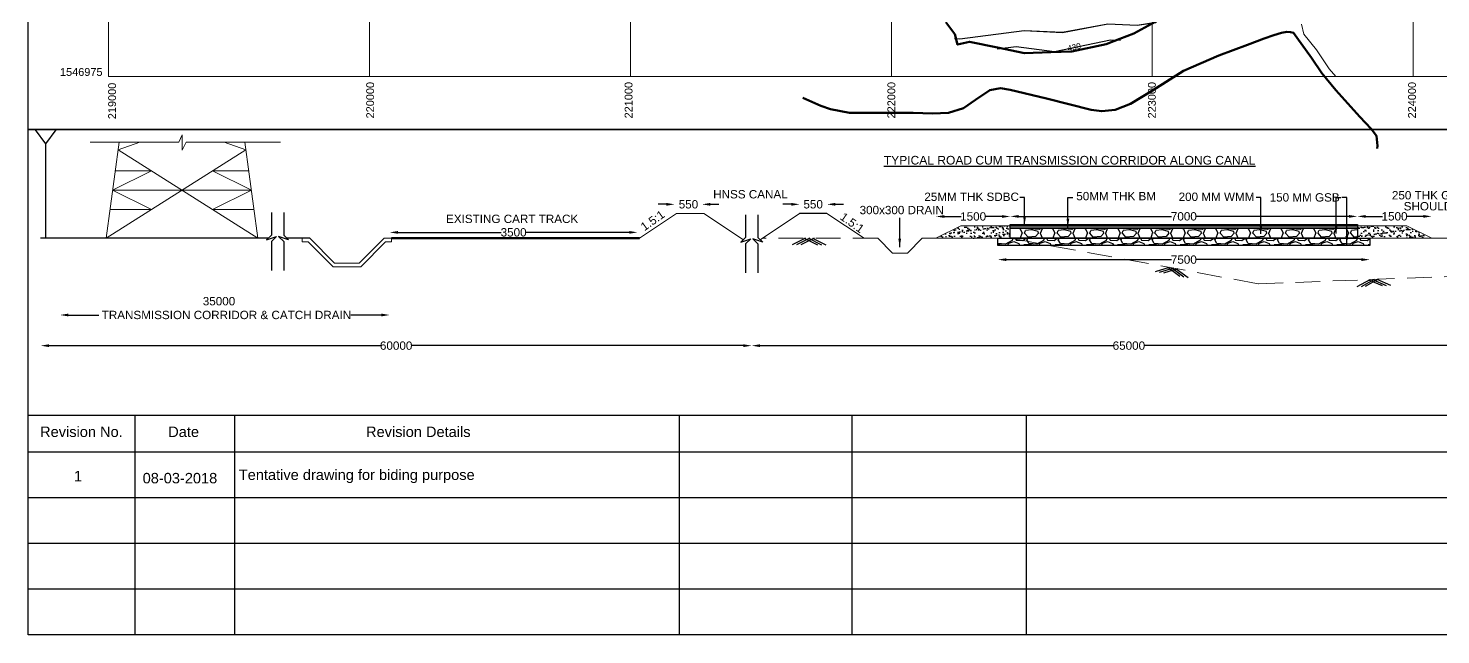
# Model space of a CAD drawing. Header units: metres. Extents: x 166708 to 226832, y 1503833 to 1555994.
# Drawn here: x 218692 to 224105, y 1544836 to 1547161 of the extents above; entities that cross this region are included whole.
import ezdxf

# ---------------------------------------------------------------- set-up
doc = ezdxf.new("R2010")
doc.units = ezdxf.units.M
doc.header["$MEASUREMENT"] = 0
doc.header["$PDMODE"] = 1
doc.linetypes.add('DASHED', pattern=[0.75, 0.5, -0.25])
for name, color, linetype in [('10 M CONTOUR', 20, 'Continuous'), ('2 M CONTOUR', 33, 'Continuous'), ('CONTEXT', 200, 'Continuous'), ('Details', 7, 'Continuous'), ('FINAL STAGE -2 BOUNDARY', 1, 'Continuous'), ('GRID', 8, 'Continuous'), ('name power lines', 1, 'Continuous'), ('Schematic presentation CT', 6, 'Continuous')]:
    doc.layers.add(name, color=color, linetype=linetype)
doc.layers.add('Revised Grid', color=7, linetype='Continuous', lineweight=0)
doc.layers.add('STREAM', color=140, linetype='Continuous', lineweight=0)
doc.styles.add('ARIAL NARROW', font='arial.ttf', dxfattribs={"height": 300})
doc.styles.add('ROMANS', font='romans')
doc.styles.get("Standard").update_dxf_attribs({"font": 'arial.ttf'})
doc.dimstyles.new('STANDARD$0', dxfattribs={"dimscale": 88.888889, "dimtxt": 0.02, "dimasz": 0.02, "dimexe": 0.05, "dimexo": 0.1, "dimgap": 0.002, "dimtad": 2, "dimdec": 0, "dimzin": 1, "dimdsep": 46, "dimtxsty": 'ARIAL NARROW', "dimblk": 'OBLIQUE', "dimcen": 0.09, "dimadec": 0, "dimazin": 0, "dimtfac": 1, "dimtdec": 4, "dimtofl": 0, "dimtmove": 0, "dimatfit": 3, "dimfxl": 1, "dimtolj": 1, "dimtzin": 1, "dimarcsym": 0})
doc.dimstyles.new('STANDARD$7', dxfattribs={"dimscale": 2, "dimtxt": 2.5, "dimasz": 2, "dimexe": 1.25, "dimexo": 0.625, "dimtad": 1, "dimdec": 0, "dimdsep": 46, "dimlunit": 6, "dimtxsty": 'ROMANS', "dimcen": 2.5, "dimadec": 0, "dimazin": 0, "dimtfac": 1, "dimtdec": 0, "dimtmove": 1, "dimatfit": 3, "dimfxl": 1.25, "dimtolj": 1, "dimtzin": 0, "dimarcsym": 0})
pattern_1 = [(37.5, (-69469.769, -9072.087), (-0.7559203, 23.12188523), [0, -18.24, 0, -20.4, 0, -19.5]), (7.5, (-69469.77, -9072.087), (21.23732046, 33.8657528), [0, -9.84, 0, -16.44, 0, -6.3]), (327.5, (-69484.529, -9072.087), (37.36970234, 0.06790864), [0, -6, 0, -21.6, 0, -28.2]), (317.5, (-69484.53, -9072.087), (36.07351925, 10.5321068), [0, -3, 0, -14.16, 0, -16.2])]

# ---------------------------------------------------------------- blocks, each defined once
blk = doc.blocks.new('*D30')
at = {"layer": 'DEFPOINTS', "color": 0, "linetype": 'Continuous', "lineweight": -2, "ltscale": 50, "transparency": 16777216}
for p in [(222455.8, 1546440), (222455.8, 1546394.3), (223785.8, 1546394.3)]:
    blk.add_point(p, dxfattribs=at)
at = {"layer": 'Details', "linetype": 'Continuous', "lineweight": -2, "ltscale": 50, "transparency": 16777216}
for p, q in [((222487.8, 1546440), (223073.1, 1546440)), ((223753.8, 1546440), (223168.5, 1546440))]:
    blk.add_line(p, q, dxfattribs=at)
for points in [[(222487.8, 1546445.4), (222487.8, 1546434.7), (222455.8, 1546440)], [(223753.8, 1546445.4), (223753.8, 1546434.7), (223785.8, 1546440)]]:
    blk.add_solid(points, dxfattribs=at)
at = {"layer": 'Details', "color": 0, "linetype": 'Continuous', "ltscale": 50, "transparency": 16777216, "insert": (223120.8, 1546440), "char_height": 32, "attachment_point": 5}
blk.add_mtext('\\A1;7000', dxfattribs=at)
blk = doc.blocks.new('*D31')
at = {"layer": 'DEFPOINTS', "color": 0, "linetype": 'Continuous', "lineweight": -2, "ltscale": 50, "transparency": 16777216}
for p in [(222170.8, 1546439.6), (222170.8, 1546356.3), (222455.8, 1546394.3)]:
    blk.add_point(p, dxfattribs=at)
at = {"layer": 'Details', "linetype": 'Continuous', "lineweight": -2, "ltscale": 50, "transparency": 16777216}
for p, q in [((222202.8, 1546439.6), (222267, 1546439.6)), ((222423.8, 1546439.6), (222359.6, 1546439.6))]:
    blk.add_line(p, q, dxfattribs=at)
for points in [[(222202.8, 1546444.9), (222202.8, 1546434.3), (222170.8, 1546439.6)], [(222423.8, 1546444.9), (222423.8, 1546434.3), (222455.8, 1546439.6)]]:
    blk.add_solid(points, dxfattribs=at)
at = {"layer": 'Details', "color": 0, "linetype": 'Continuous', "ltscale": 50, "transparency": 16777216, "insert": (222313.3, 1546439.6), "char_height": 32, "attachment_point": 5}
blk.add_mtext('\\A1;1500', dxfattribs=at)
blk = doc.blocks.new('*D32')
at = {"layer": 'DEFPOINTS', "color": 0, "linetype": 'Continuous', "lineweight": -2, "ltscale": 50, "transparency": 16777216}
for p in [(223785.8, 1546403.8), (224070.8, 1546440), (224070.8, 1546356.3)]:
    blk.add_point(p, dxfattribs=at)
at = {"layer": 'Details', "linetype": 'Continuous', "lineweight": -2, "ltscale": 50, "transparency": 16777216}
for p, q in [((223817.8, 1546440), (223882, 1546440)), ((224038.8, 1546440), (223974.6, 1546440))]:
    blk.add_line(p, q, dxfattribs=at)
for points in [[(223817.8, 1546445.4), (223817.8, 1546434.7), (223785.8, 1546440)], [(224038.8, 1546445.4), (224038.8, 1546434.7), (224070.8, 1546440)]]:
    blk.add_solid(points, dxfattribs=at)
at = {"layer": 'Details', "color": 0, "linetype": 'Continuous', "ltscale": 50, "transparency": 16777216, "insert": (223928.3, 1546440), "char_height": 32, "attachment_point": 5}
blk.add_mtext('\\A1;1500', dxfattribs=at)
blk = doc.blocks.new('*D33')
at = {"layer": 'DEFPOINTS', "color": 0, "linetype": 'Continuous', "lineweight": -2, "ltscale": 50, "transparency": 16777216}
for p in [(222408.3, 1546327.8), (223833.3, 1546327.8), (222408.3, 1546274.2)]:
    blk.add_point(p, dxfattribs=at)
at = {"layer": 'Details', "linetype": 'Continuous', "lineweight": -2, "ltscale": 50, "transparency": 16777216}
for p, q in [((222440.3, 1546274.2), (223073.1, 1546274.2)), ((223801.3, 1546274.2), (223168.5, 1546274.2))]:
    blk.add_line(p, q, dxfattribs=at)
for points in [[(222440.3, 1546279.5), (222440.3, 1546268.9), (222408.3, 1546274.2)], [(223801.3, 1546279.5), (223801.3, 1546268.9), (223833.3, 1546274.2)]]:
    blk.add_solid(points, dxfattribs=at)
at = {"layer": 'Details', "color": 0, "linetype": 'Continuous', "ltscale": 50, "transparency": 16777216, "insert": (223120.8, 1546274.2), "char_height": 32, "attachment_point": 5}
blk.add_mtext('\\A1;7500', dxfattribs=at)
blk = doc.blocks.new('*D28')
at = {"layer": 'DEFPOINTS', "color": 0, "linetype": 'Continuous', "lineweight": -2, "ltscale": 50, "transparency": 16777216}
for p in [(221648.3, 1546486.2), (221648.3, 1546451.3), (221752.8, 1546451.3)]:
    blk.add_point(p, dxfattribs=at)
at = {"layer": 'Details', "linetype": 'Continuous', "lineweight": -2, "ltscale": 50, "transparency": 16777216}
for p, q in [((221616.3, 1546486.2), (221584.3, 1546486.2)), ((221784.8, 1546486.2), (221816.8, 1546486.2))]:
    blk.add_line(p, q, dxfattribs=at)
for points in [[(221616.3, 1546491.6), (221616.3, 1546480.9), (221648.3, 1546486.2)], [(221784.8, 1546491.6), (221784.8, 1546480.9), (221752.8, 1546486.2)]]:
    blk.add_solid(points, dxfattribs=at)
at = {"layer": 'Details', "color": 0, "linetype": 'Continuous', "ltscale": 50, "transparency": 16777216, "insert": (221700.2, 1546486.2), "char_height": 32, "attachment_point": 5}
blk.add_mtext('\\A1;550', dxfattribs=at)
blk = doc.blocks.new('*D29')
at = {"layer": 'DEFPOINTS', "color": 0, "linetype": 'Continuous', "lineweight": -2, "ltscale": 50, "transparency": 16777216}
for p in [(221169.6, 1546451.3), (221274.1, 1546486.2), (221274.1, 1546451.3)]:
    blk.add_point(p, dxfattribs=at)
at = {"layer": 'Details', "linetype": 'Continuous', "lineweight": -2, "ltscale": 50, "transparency": 16777216}
for p, q in [((221137.6, 1546486.2), (221105.6, 1546486.2)), ((221306.1, 1546486.2), (221338.1, 1546486.2))]:
    blk.add_line(p, q, dxfattribs=at)
for points in [[(221137.6, 1546491.6), (221137.6, 1546480.9), (221169.6, 1546486.2)], [(221306.1, 1546491.6), (221306.1, 1546480.9), (221274.1, 1546486.2)]]:
    blk.add_solid(points, dxfattribs=at)
at = {"layer": 'Details', "color": 0, "linetype": 'Continuous', "ltscale": 50, "transparency": 16777216, "insert": (221222.2, 1546486.2), "char_height": 32, "attachment_point": 5}
blk.add_mtext('\\A1;550', dxfattribs=at)
blk = doc.blocks.new('*D35')
at = {"layer": 'DEFPOINTS', "color": 0, "linetype": 'Continuous', "lineweight": -2, "ltscale": 50, "transparency": 16777216}
for p in [(218813.6, 1546356.3), (220077.1, 1546356.3), (220077.1, 1546062)]:
    blk.add_point(p, dxfattribs=at)
at = {"layer": 'Details', "linetype": 'Continuous', "lineweight": -2, "ltscale": 50, "transparency": 16777216}
for p, q in [((218845.6, 1546062), (218962.7, 1546062)), ((220045.1, 1546062), (219927.9, 1546062))]:
    blk.add_line(p, q, dxfattribs=at)
for points in [[(218845.6, 1546067.3), (218845.6, 1546056.6), (218813.6, 1546062)], [(220045.1, 1546067.3), (220045.1, 1546056.6), (220077.1, 1546062)]]:
    blk.add_solid(points, dxfattribs=at)
at = {"layer": 'Details', "color": 0, "linetype": 'Continuous', "ltscale": 50, "transparency": 16777216, "insert": (219445.3, 1546062), "char_height": 32, "attachment_point": 5}
blk.add_mtext('\\A1; TRANSMISSION CORRIDOR & CATCH DRAIN', dxfattribs=at)
blk = doc.blocks.new('*D36')
at = {"layer": 'DEFPOINTS', "color": 0, "linetype": 'Continuous', "lineweight": -2, "ltscale": 50, "transparency": 16777216}
for p in [(220077.1, 1546378.7), (220077.1, 1546356.3), (221027.1, 1546356.3)]:
    blk.add_point(p, dxfattribs=at)
at = {"layer": 'Details', "linetype": 'Continuous', "lineweight": -2, "ltscale": 50, "transparency": 16777216}
for p, q in [((220109.1, 1546378.7), (220504.3, 1546378.7)), ((220995.1, 1546378.7), (220599.9, 1546378.7))]:
    blk.add_line(p, q, dxfattribs=at)
for points in [[(220109.1, 1546384), (220109.1, 1546373.4), (220077.1, 1546378.7)], [(220995.1, 1546384), (220995.1, 1546373.4), (221027.1, 1546378.7)]]:
    blk.add_solid(points, dxfattribs=at)
at = {"layer": 'Details', "color": 0, "linetype": 'Continuous', "ltscale": 50, "transparency": 16777216, "insert": (220552.1, 1546378.7), "char_height": 32, "attachment_point": 5}
blk.add_mtext('\\A1;3500', dxfattribs=at)
blk = doc.blocks.new('*D37')
at = {"layer": 'DEFPOINTS', "color": 0, "linetype": 'Continuous', "lineweight": -2, "ltscale": 50, "transparency": 16777216}
for p in [(218739.4, 1546356.3), (221464.7, 1546190.3), (221464.7, 1545944.5)]:
    blk.add_point(p, dxfattribs=at)
at = {"layer": 'Details', "linetype": 'Continuous', "lineweight": -2, "ltscale": 50, "transparency": 16777216}
for p, q in [((218771.4, 1545944.5), (220041.7, 1545944.5)), ((221432.7, 1545944.5), (220162.3, 1545944.5))]:
    blk.add_line(p, q, dxfattribs=at)
for points in [[(218771.4, 1545949.9), (218771.4, 1545939.2), (218739.4, 1545944.5)], [(221432.7, 1545949.9), (221432.7, 1545939.2), (221464.7, 1545944.5)]]:
    blk.add_solid(points, dxfattribs=at)
at = {"layer": 'Details', "color": 0, "linetype": 'Continuous', "ltscale": 50, "transparency": 16777216, "insert": (220102, 1545944.5), "char_height": 32, "attachment_point": 5}
blk.add_mtext('\\A1;60000', dxfattribs=at)
blk = doc.blocks.new('*D38')
at = {"layer": 'DEFPOINTS', "color": 0, "linetype": 'Continuous', "lineweight": -2, "ltscale": 50, "transparency": 16777216}
for p in [(224355.8, 1546356.3), (221464.7, 1546190.3), (221464.7, 1545944.5)]:
    blk.add_point(p, dxfattribs=at)
at = {"layer": 'Details', "linetype": 'Continuous', "lineweight": -2, "ltscale": 50, "transparency": 16777216}
for p, q in [((221496.7, 1545944.5), (222849.9, 1545944.5)), ((224323.8, 1545944.5), (222970.6, 1545944.5))]:
    blk.add_line(p, q, dxfattribs=at)
for points in [[(221496.7, 1545949.9), (221496.7, 1545939.2), (221464.7, 1545944.5)], [(224323.8, 1545949.9), (224323.8, 1545939.2), (224355.8, 1545944.5)]]:
    blk.add_solid(points, dxfattribs=at)
at = {"layer": 'Details', "color": 0, "linetype": 'Continuous', "ltscale": 50, "transparency": 16777216, "insert": (222910.2, 1545944.5), "char_height": 32, "attachment_point": 5}
blk.add_mtext('\\A1;65000', dxfattribs=at)
blk = doc.blocks.new('TT')
at = {"layer": 'name power lines', "color": 0, "linetype": 'Continuous', "lineweight": 9, "ltscale": 190}
for p, q in [((-618.3, 323), (-20.9, 323)), ((-510, -323), (-423.2, 323)), ((-430, 272.3), (-283.5, 323)), ((27.5, 323), (662.7, 323)), ((283.5, 323), (430, 272.3)), ((510, -323), (423.2, 323)), ((-510, -323), (430, 272.3)), ((-430, 272.3), (510, -323)), ((-205.5, 130.1), (-466.6, 0)), ((-449.1, 130.1), (-205.5, 130.1)), ((449.1, 130.1), (205.5, 130.1)), ((205.5, 130.1), (466.6, 0)), ((-466.6, 0), (466.6, 0)), ((-205.5, -130.1), (-466.6, 0)), ((205.5, -130.1), (466.6, 0)), ((-484.1, -130.1), (-205.5, -130.1)), ((484.1, -130.1), (205.5, -130.1))]:
    blk.add_line(p, q, dxfattribs=at)
blk.add_lwpolyline([(-20.9, 323), (1, 372.5), (1, 270.1), (27.5, 323)], dxfattribs=at)

msp = doc.modelspace()

# ---------------------------------------------------------------- hatches: boundary and pattern name
at = {"layer": 'Details'}
h = msp.add_hatch(dxfattribs=at)
h.set_pattern_fill('AR-SAND', color=17, scale=12)
h.set_pattern_definition(pattern_1)
h.paths.add_polyline_path([(222455.80344, 1546403.83169), (222265.78469, 1546403.83169), (222170.80844, 1546356.34356), (222455.80344, 1546356.34356)])
h = msp.add_hatch(color=256, dxfattribs=at)
h.dxf.hatch_style = 1
h.paths.add_polyline_path([(222455.80555, 1546409.53169), (223785.80555, 1546409.53169), (223785.80555, 1546403.83169), (222455.80555, 1546403.83169)])
h = msp.add_hatch(dxfattribs=at)
h.set_pattern_fill('AR-SAND', color=17, scale=12)
h.set_pattern_definition(pattern_1)
h.paths.add_polyline_path([(223785.80766, 1546403.83169), (223975.82641, 1546403.83169), (224070.80266, 1546356.34356), (223785.80766, 1546356.34356)])
h = msp.add_hatch(dxfattribs=at)
h.set_pattern_fill('GRAVEL', scale=120)
h.set_pattern_definition([(228.0127875, (434.391, 120), (-960, -1080), [16.14432, -1598.290566]), (184.96974073, (423.5914, 108), (1440, 120), [27.70416, -2742.710971]), (132.5104471, (395.9914, 105.6), (1200, -1320), [19.53456, -1933.9239115]), (267.273689, (349.1914, 75.6), (120, 2400), [25.22856, -2497.626965]), (292.83365418, (347.9914, 50.4), (-600, 1440), [24.7386, -2449.124775]), (357.273689, (357.5914, 27.6), (-2400, 120), [25.22856, -2497.626965]), (37.69424047, (382.7914, 26.4), (-1560, -1200), [33.36348, -3302.981826]), (72.25532837, (409.1914, 46.8), (840, 2640), [31.49856, -3118.35858]), (121.4295656, (418.7914, 76.8), (-960, 1560), [25.314, -2506.088773]), (175.2363583, (405.591, 98.4), (1320, -120), [28.89984, -1416.091509]), (222.3974378, (376.7914, 100.8), (-1440, -1320), [37.37376, -3700.005001]), (138.8140748, (467.991, 74.4), (-840, 720), [12.75612, -1262.8613775]), (171.4692344, (458.3914, 82.8), (1560, -240), [24.26844, -2402.58137]), (225, (434.39, 86.4), (-1e-14, -120), [16.97052, -152.7351075]), (203.1985905, (425.991, 100.8), (600, 240), [9.13896, -904.753813]), (291.8014095, (417.591, 97.2), (-120, 360), [12.92436, -633.295417]), (30.9637565, (422.391, 85.2), (360, 240), [20.99148, -678.722747]), (161.5650512, (440.39, 96), (240, -120), [15.17892, -364.294399]), (16.38954033, (347.9914, 97.2), (1200, 360), [21.264, -2105.141418]), (70.34617594, (368.3914, 103.2), (-480, -1320), [17.83932, -1766.08893]), (293.1985905, (440.391, 120), (-240, 600), [18.2778, -895.614973]), (343.61045967, (447.5914, 103.2), (-1200, 360), [21.264, -2105.141418]), (339.4439548, (347.991, 22.8), (-600, 240), [20.5056, -1004.774849]), (294.77514057, (367.191, 15.6), (-600, 1320), [17.18136, -1700.957168]), (66.8014095, (441.591, 0), (240, 600), [18.2778, -895.614973]), (17.35402464, (448.7914, 16.8), (-1560, -480), [20.11572, -1991.450834]), (69.4439548, (382.791, 0), (-240, -600), [10.2528, -1015.027649]), (101.3099325, (434.391, 0), (-120, 480), [6.1188, -605.763542]), (165.9637565, (433.19, 6), (360, -120), [24.7386, -470.034075]), (186.00900596, (409.1914, 12), (1200, 120), [22.926, -2269.670781]), (303.6900675, (422.39, 74.4), (-120, 240), [17.30664, -415.359513]), (353.1572266, (431.9914, 60), (2040, -240), [30.21528, -2991.307515]), (60.9453959, (461.991, 56.4), (-480, -840), [12.35472, -1223.120897]), (90, (467.99, 67.2), (-120, 120), [7.2, -112.8]), (120.25643716, (406.791, 15.6), (480, -840), [16.67088, -1650.422399]), (48.0127875, (398.391, 30), (960, 1080), [32.28864, -1582.146246]), (0, (419.99, 54), (120, 120), [31.2, -88.8]), (325.30484647, (451.1914, 54), (1200, -840), [18.97368, -1878.392916]), (254.0546041, (466.791, 43.2), (-120, -480), [17.47224, -856.140947]), (207.64597536, (461.9914, 26.4), (-2280, -1200), [28.4478, -2816.336902]), (175.42607874, (436.7914, 13.2), (-1560, 120), [30.09588, -2979.488809])])
h.paths.add_polyline_path([(222408.30449, 1546356.33207), (223833.30449, 1546356.33207), (223833.30449, 1546327.84356), (222408.30449, 1546327.84356)])
h = msp.add_hatch(dxfattribs=at)
h.set_pattern_fill('GRAVEL', scale=125)
h.set_pattern_definition([(228.0127875, (437.991, 125), (-1000, -1125), [16.817, -1664.886006]), (184.96974073, (426.7414, 112.5), (1500, 125), [28.8585, -2856.990595]), (132.5104471, (397.9914, 110), (1250, -1375), [20.3485, -2014.504075]), (267.273689, (349.2414, 78.75), (125, 2500), [26.27975, -2601.694755]), (292.8336542, (347.9914, 52.5), (-625, 1500), [25.769375, -2551.171641]), (357.273689, (357.9914, 28.75), (-2500, 125), [26.27975, -2601.694755]), (37.69424047, (384.2414, 27.5), (-1625, -1250), [34.753625, -3440.606069]), (72.25532837, (411.7414, 48.75), (875, 2750), [32.811, -3248.290187]), (121.4295656, (421.7414, 80), (-1000, 1625), [26.36875, -2610.509139]), (175.2363583, (407.991, 102.5), (1375, -125), [30.104, -1475.095322]), (222.3974378, (377.9914, 105), (-1500, -1375), [38.931, -3854.171876]), (138.8140748, (472.991, 77.5), (-875, 750), [13.287625, -1315.480602]), (171.4692344, (462.9914, 86.25), (1625, -250), [25.279625, -2502.688927]), (225, (437.99, 90), (-1e-14, -125), [17.677625, -159.09907]), (203.1985905, (429.241, 105), (625, 250), [9.51975, -942.451888]), (291.8014095, (420.491, 101.25), (-125, 375), [13.462875, -659.682726]), (30.9637565, (425.491, 88.75), (375, 250), [21.866125, -707.002862]), (161.5650512, (444.24, 100), (250, -125), [15.811375, -379.473333]), (16.38954033, (347.9914, 101.25), (1250, 375), [22.15, -2192.855643]), (70.34617594, (369.241, 107.5), (-500, -1375), [18.582625, -1839.675968]), (293.1985905, (444.241, 125), (-250, 625), [19.039375, -932.932263]), (343.61045967, (451.7414, 107.5), (-1250, 375), [22.15, -2192.855643]), (339.4439548, (347.991, 23.75), (-625, 250), [21.36, -1046.640468]), (294.7751406, (367.991, 16.25), (-625, 1375), [17.89725, -1771.830383]), (66.8014095, (445.491, 0), (250, 625), [19.039375, -932.932263]), (17.35402464, (452.9914, 17.5), (-1625, -500), [20.953875, -2074.427952]), (69.4439548, (384.241, 0), (-250, -625), [10.68, -1057.320468]), (101.3099325, (437.991, 0), (-125, 500), [6.37375, -631.003689]), (165.9637565, (436.74, 6.25), (375, -125), [25.769375, -489.618828]), (186.00900596, (411.7414, 12.5), (1250, 125), [23.88125, -2364.240397]), (303.6900675, (425.49, 77.5), (-125, 250), [18.02775, -432.666159]), (353.1572266, (435.4914, 62.5), (2125, -250), [31.47425, -3115.945328]), (60.9453959, (466.741, 58.75), (-500, -875), [12.8695, -1274.084268]), (90, (472.99, 70), (-125, 125), [7.5, -117.5]), (120.25643716, (409.241, 16.25), (500, -875), [17.3655, -1719.189999]), (48.0127875, (400.491, 31.25), (1000, 1125), [33.634, -1648.069006]), (0, (422.99, 56.25), (125, 125), [32.5, -92.5]), (325.30484647, (455.4914, 56.25), (1250, -875), [19.76425, -1956.659288]), (254.0546041, (471.741, 45), (-125, -500), [18.20025, -891.813486]), (207.64597536, (466.7414, 27.5), (-2375, -1250), [29.633125, -2933.684273]), (175.42607874, (440.4914, 13.75), (-1625, 125), [31.349875, -3103.634176])])
h.paths.add_polyline_path([(222455.80555, 1546394.33169), (223785.80555, 1546394.33169), (223785.80555, 1546356.33207), (222455.80555, 1546356.33207)])

# ---------------------------------------------------------------- linework, layer by layer
at = {"color": 0, "lineweight": -2}
for p, q in [((218718.3903, 1546771.79563), (218758.15231, 1546717.5)), ((218797.91433, 1546771.79563), (218758.15231, 1546717.5)), ((218758.15231, 1546717.5), (218758.15231, 1546356.33207))]:
    msp.add_line(p, q, dxfattribs=at)
at = {"lineweight": -2}
for p, q in [((219623.6845, 1546455.49395), (219623.6845, 1546368.52848)), ((219671.15914, 1546455.49395), (219671.15914, 1546368.52848)), ((221441.42792, 1546446.12695), (221441.42792, 1546359.16149)), ((221488.26049, 1546446.12695), (221488.26049, 1546359.16149)), ((219611.31745, 1546356.33207), (218739.3576, 1546356.33207)), ((219623.6845, 1546368.52848), (219604.9988, 1546350.1006)), ((219604.9988, 1546350.1006), (219643.29428, 1546363.0828)), ((219643.29428, 1546363.0828), (219623.6845, 1546343.83006)), ((219623.6845, 1546343.83006), (219623.6845, 1546232.56525)), ((219689.84483, 1546350.1006), (219651.54935, 1546363.0828)), ((219651.54935, 1546363.0828), (219671.15914, 1546343.83006)), ((219671.15914, 1546368.52848), (219689.84483, 1546350.1006)), ((219671.15914, 1546343.83006), (219671.15914, 1546232.56525)), ((219770.88286, 1546356.33207), (219683.52618, 1546356.33207)), ((221441.42792, 1546359.16149), (221422.74222, 1546340.73361)), ((221422.74222, 1546340.73361), (221461.0377, 1546353.71581)), ((221461.0377, 1546353.71581), (221441.42792, 1546334.46306)), ((221506.94618, 1546340.73361), (221468.6507, 1546353.71581)), ((221468.6507, 1546353.71581), (221488.26049, 1546334.46306)), ((221488.26049, 1546359.16149), (221506.94618, 1546340.73361)), ((221441.42792, 1546334.46306), (221441.42792, 1546223.19826)), ((221488.26049, 1546334.46306), (221488.26049, 1546223.19826))]:
    msp.add_line(p, q, dxfattribs=at)
at = {"color": 7}
for p, q in [((221671.18403, 1546356.33289), (221620.19501, 1546331.17457)), ((221687.55867, 1546356.33289), (221636.56965, 1546331.17457)), ((221703.45225, 1546356.33289), (221652.46323, 1546331.17457)), ((221665.80705, 1546356.33289), (221716.79607, 1546331.17457)), ((221681.70063, 1546356.33289), (221732.68965, 1546331.17457)), ((221698.07527, 1546356.33289), (221749.06429, 1546331.17457)), ((223065.02567, 1546244.04302), (223010.47988, 1546227.99378)), ((223081.15814, 1546241.23722), (223026.61235, 1546225.18798)), ((223096.81665, 1546238.51385), (223042.27086, 1546222.46461)), ((223059.72822, 1546244.96437), (223105.65222, 1546211.44114)), ((223075.38673, 1546242.241), (223121.31074, 1546208.71777)), ((223091.5192, 1546239.43519), (223137.4432, 1546205.91196)), ((223833.50304, 1546197.4381), (223783.80435, 1546169.81816)), ((223849.85813, 1546198.23828), (223800.15943, 1546170.61834)), ((223865.73272, 1546199.01495), (223816.03402, 1546171.39501)), ((223828.13249, 1546197.17535), (223880.29, 1546174.53875)), ((223844.00708, 1546197.95201), (223896.16459, 1546175.31542)), ((223860.36216, 1546198.75219), (223912.51967, 1546176.11559))]:
    msp.add_line(p, q, dxfattribs=at)
at = {"color": 3, "lineweight": -2}
msp.add_point((219000, 1546700), dxfattribs=at)
at = {"lineweight": -2}
for p in [(221654.27617, 1546451.33207), (221660.24678, 1546451.33207), (221666.2174, 1546451.33207), (221672.18801, 1546451.33207), (221678.15863, 1546451.33207), (221684.12924, 1546451.33207), (221690.09986, 1546451.33207), (221696.07047, 1546451.33207), (221702.04109, 1546451.33207), (221708.01171, 1546451.33207), (221713.98232, 1546451.33207), (221719.95294, 1546451.33207), (221725.92355, 1546451.33207), (221731.89417, 1546451.33207), (221737.86478, 1546451.33207), (221743.8354, 1546451.33207), (221749.80602, 1546451.33207)]:
    msp.add_point(p, dxfattribs=at)
at = {"layer": '10 M CONTOUR', "color": 0}
msp.add_polyline3d([(222405.34649, 1547082.27393, 430), (222477.943, 1547090.94, 430), (222625.134, 1547072.449, 430), (222839.63, 1547116.611, 430), (222877.72938, 1547115.69401, 430)], dxfattribs=at)
at = {"layer": '2 M CONTOUR'}
for points in [[(222242.37375, 1547122.14996, -1037.86579), (222261.96769, 1547120.39232, -1037.86579), (222508.96969, 1547152.65332, -1037.86579), (222655.67469, 1547145.45332, -1037.86579), (222829.12169, 1547177.70632, -1037.86579), (222941.65169, 1547173.36532, -1037.86579), (223013.22469, 1547183.88432, -1037.86579), (223037.22869, 1547211.67532, -1037.86579), (223043.51169, 1547277.14632, -1037.86579), (223033.61969, 1547306.05732, -1037.86579), (222962.55169, 1547387.46232, -1037.86579), (222952.46936, 1547479.05521, -1037.86579), (223006.08669, 1547579.24346, -1037.86579), (223030.59169, 1547659.53832, -1037.86579), (223031.93304, 1548113.26049, -1037.86579), (223093.55869, 1548226.06832, -1037.86579), (223137.87969, 1548356.53132, -1037.86579), (223172.11769, 1548402.99632, -1037.86579), (223309.85469, 1548449.06332, -1037.86579), (223333.87769, 1548494.31732, -1037.86579), (223335.79469, 1548608.52032, -1037.86579), (223321.17569, 1548659.92032, -1037.86579), (223200.79916, 1548835.70486, -1037.86579)], [(222242.23405, 1547122.01364, 432), (222261.828, 1547120.256, 432), (222508.83, 1547152.517, 432), (222655.535, 1547145.317, 432), (222828.982, 1547177.57, 432), (222941.512, 1547173.229, 432), (223013.085, 1547183.748, 432), (223037.089, 1547211.539, 432), (223043.372, 1547277.01, 432), (223033.48, 1547305.921, 432), (222962.412, 1547387.326, 432), (222952.32967, 1547478.91889, 432), (223005.947, 1547579.10714, 432), (223030.452, 1547659.402, 432), (223031.61561, 1548053.00409, 432)]]:
    msp.add_polyline3d(points, dxfattribs=at)
at = {"layer": 'Details'}
msp.add_line((221752.80555, 1546451.33207), (221648.30555, 1546451.33207), dxfattribs=at)
for points in [[(218692.00572, 1544836.5), (218692.00572, 1546773.22485), (226832.00572, 1546773.22485), (226832.00572, 1544836.5)], [(223785.80555, 1546394.33169), (222455.80344, 1546394.33169), (222455.80344, 1546403.83169), (223785.80555, 1546403.83169)], [(222455.80555, 1546409.53169), (223785.80555, 1546409.53169), (223785.80555, 1546403.83169), (222455.80555, 1546403.83169)], [(222408.30449, 1546356.33207), (223833.30449, 1546356.33207), (223833.30449, 1546327.84356), (222408.30449, 1546327.84356)], [(222455.80555, 1546394.33169), (223785.80555, 1546394.33169), (223785.80555, 1546356.33207), (222455.80555, 1546356.33207)]]:
    msp.add_lwpolyline(points, close=True, dxfattribs=at)
for points in [[(224597.00572, 1545676.89801), (218692.00572, 1545676.89801)], [(219101, 1545676.89801), (219101, 1544836.5)], [(219482, 1545676.89801), (219482, 1544836.5)], [(221187, 1545676.89801), (221187, 1544836.5)], [(221849, 1545676.89801), (221849, 1544836.5)], [(222517, 1545676.89801), (222517, 1544836.5)], [(224597.00572, 1545536.5), (218692.00572, 1545536.5)], [(224597.00572, 1545361.5), (218692.00572, 1545361.5)], [(224597.00572, 1545186.5), (218692.00572, 1545186.5)], [(224597.00572, 1545011.5), (218692.00572, 1545011.5)]]:
    msp.add_lwpolyline(points, dxfattribs=at)
at = {"layer": 'FINAL STAGE -2 BOUNDARY', "lineweight": 80}
msp.add_lwpolyline([(222208.98658, 1547184.23435), (222243.43809, 1547138.07786), (222253.55794, 1547098.74967), (222299.68561, 1547109.50747), (222406.50368, 1547087.30563), (222509.76059, 1547065.84396), (222611.10413, 1547069.42287), (222692.16493, 1547072.2855), (222823.18391, 1547099.92071), (222876.05624, 1547120.49011), (222929.18021, 1547141.15741), (223097.3811, 1547232.70353)], dxfattribs=at)
at = {"layer": 'GRID', "linetype": 'Continuous', "lineweight": 0}
for p, q in [((219000, 1555700), (219000, 1546975.58718)), ((220000, 1555700), (220000, 1546975.58718)), ((221000, 1555700), (221000, 1546975.58718)), ((222000, 1555700), (222000, 1546975.58718)), ((223000, 1555700), (223000, 1546975.58718)), ((224000, 1554102), (224000, 1546975.58718))]:
    msp.add_line(p, q, dxfattribs=at)
at = {"layer": 'name power lines', "color": 0, "linetype": 'Continuous', "lineweight": 9, "ltscale": 190}
for p, q in [((221034.38286, 1546356.33207), (221176.88286, 1546451.33207)), ((221281.38286, 1546451.33207), (221176.88286, 1546451.33207)), ((221432.63949, 1546350.49432), (221281.38286, 1546451.33207)), ((221497.04892, 1546350.49432), (221648.30555, 1546451.33207)), ((221648.30555, 1546451.33207), (221752.80555, 1546451.33207)), ((221895.30555, 1546356.33207), (221752.80555, 1546451.33207)), ((222455.80555, 1546403.83169), (222265.7818, 1546403.83169)), ((223975.8293, 1546403.83169), (222265.7818, 1546403.83169)), ((223785.80555, 1546403.83169), (222455.80344, 1546403.83169)), ((222455.80344, 1546403.83169), (222455.80344, 1546356.33207)), ((223785.80555, 1546409.53169), (222455.80555, 1546409.53169)), ((222455.80555, 1546409.53169), (222455.80555, 1546403.83169)), ((223785.80555, 1546409.53169), (222455.80555, 1546409.53169)), ((222455.80555, 1546409.53169), (222455.80555, 1546403.83169)), ((223785.80555, 1546403.83169), (222455.80555, 1546403.83169)), ((222455.80555, 1546403.83169), (222455.80555, 1546356.33169)), ((222455.80555, 1546403.83169), (223785.80555, 1546403.83169)), ((223785.80555, 1546409.53169), (223785.80555, 1546403.83169)), ((223785.80555, 1546403.83169), (223785.80555, 1546409.53169)), ((223785.80555, 1546403.83169), (223975.8293, 1546403.83169)), ((223785.80555, 1546403.83169), (223785.80555, 1546356.34356)), ((223785.80555, 1546356.33207), (223785.80555, 1546403.83169)), ((224070.8293, 1546356.33169), (223975.8293, 1546403.83169)), ((219770.88286, 1546356.33207), (219742.38286, 1546356.33207)), ((219742.38286, 1546356.33207), (219742.38286, 1546342.08207)), ((219764.98031, 1546342.08207), (219742.38286, 1546342.08207)), ((219764.98031, 1546342.08207), (219859.98031, 1546247.08207)), ((219770.88286, 1546356.33207), (219865.88286, 1546261.33207)), ((220055.88286, 1546356.33207), (219960.88286, 1546261.33207)), ((220061.7854, 1546342.08207), (219966.7854, 1546247.08207)), ((220055.88286, 1546356.33207), (220084.38286, 1546356.33207)), ((220061.7854, 1546342.08207), (220084.38286, 1546342.08207)), ((220084.38286, 1546356.33207), (220084.38286, 1546342.08207)), ((221947.40027, 1546356.33207), (221895.30555, 1546356.33207)), ((221947.40027, 1546356.33207), (222004.40027, 1546299.33207)), ((222118.40027, 1546356.33207), (222061.40027, 1546299.33207)), ((222170.78546, 1546356.33207), (222118.40027, 1546356.33207)), ((224070.80555, 1546356.34356), (222170.80555, 1546356.34356)), ((222408.30449, 1546356.33207), (223833.30449, 1546356.34356)), ((222408.30449, 1546327.84356), (222408.30449, 1546356.33207)), ((222455.80344, 1546394.33169), (223785.80555, 1546394.33169)), ((222455.80344, 1546356.33207), (223785.80555, 1546356.33207)), ((223833.30449, 1546356.34356), (223833.30449, 1546327.84356)), ((224070.8293, 1546356.33169), (224355.80555, 1546356.33169)), ((222061.40027, 1546299.33207), (222004.40027, 1546299.33207)), ((223833.30449, 1546327.84356), (222408.30449, 1546327.84356)), ((219859.98031, 1546247.08207), (219966.7854, 1546247.08207)), ((219865.88286, 1546261.33207), (219960.88286, 1546261.33207))]:
    msp.add_line(p, q, dxfattribs=at)
at = {"layer": 'name power lines', "color": 7, "linetype": 'Continuous', "lineweight": 9, "ltscale": 190}
for p, q in [((222170.78546, 1546356.33207), (222265.78391, 1546403.8313)), ((222455.80555, 1546356.33169), (224070.80555, 1546356.34356))]:
    msp.add_line(p, q, dxfattribs=at)
at = {"layer": 'name power lines', "color": 0, "linetype": 'Continuous', "lineweight": 50, "ltscale": 190}
msp.add_line((220084.38286, 1546356.33207), (221034.38286, 1546356.33207), dxfattribs=at)
at = {"layer": 'name power lines', "color": 17, "linetype": 'DASHED', "lineweight": 9, "ltscale": 190}
for p, q in [((221947.40027, 1546356.33207), (221505.80555, 1546356.33207)), ((222455.80344, 1546356.33207), (222118.40027, 1546356.33207)), ((223405.80555, 1546181.72169), (222455.80555, 1546356.33169)), ((224355.80555, 1546217.44169), (223405.80555, 1546181.72169))]:
    msp.add_line(p, q, dxfattribs=at)
at = {"layer": 'Revised Grid', "color": 252, "linetype": 'Continuous'}
for p, q in [((219000, 1555700), (219000, 1546975.58718)), ((220000, 1555700), (220000, 1546975.58718)), ((221000, 1555700), (221000, 1546975.58718)), ((222000, 1555700), (222000, 1546975.58718)), ((223000, 1555700), (223000, 1546975.58718)), ((224000, 1555700), (224000, 1546975.58718)), ((219000, 1546975.58718), (224706.00572, 1546975.58718))]:
    msp.add_line(p, q, dxfattribs=at)
at = {"layer": 'Schematic presentation CT', "color": 7}
msp.add_lwpolyline([(218692.00572, 1555993.5), (226832.00572, 1555993.5), (226832.00572, 1546773.22485), (218692.00572, 1546773.22485)], close=True, dxfattribs=at)
at = {"layer": 'STREAM'}
for points in [[(223703.12108, 1546975.58718), (223678.41157, 1547005.75984), (223629.68388, 1547078.15985), (223580.11519, 1547138.88739), (223571.42249, 1547177.3481)], [(223084.78594, 1546975.58718), (223119.80963, 1546997.7674), (223255.10186, 1547056.29345), (223364.82142, 1547097.39547), (223428.98664, 1547122.05169), (223465.73095, 1547134.65372), (223494.79733, 1547143.42036), (223515.08893, 1547147.80371), (223529.34781, 1547146.15996), (223540.86464, 1547143.42036), (223553.47845, 1547125.33919), (223610.07357, 1547048.22211), (223650.28153, 1546989.30481), (223661.56672, 1546975.58718)]]:
    msp.add_lwpolyline(points, dxfattribs=at)
at = {"layer": 'STREAM', "linetype": 'Continuous', "lineweight": 50}
msp.add_lwpolyline([(221660.87887, 1546893.91306), (221729.42765, 1546863.87728), (221766.77338, 1546850.53674), (221839.20183, 1546837.14075), (221900.21165, 1546837.14075), (222000, 1546837.14075), (222083.74382, 1546837.25221), (222158.05068, 1546834.56246), (222219.43457, 1546836.71428), (222275.97233, 1546854.46691), (222322.81783, 1546886.20645), (222376.66335, 1546923.32555), (222417.5859, 1546931.39492), (222454.7394, 1546925.47737), (222594.87607, 1546892.02023), (222765.38551, 1546848.12875), (222806.24094, 1546842.91796), (222857.52768, 1546848.12875), (222915.76852, 1546871.5773), (223000.08735, 1546921.94824), (223119.80963, 1546997.7674), (223255.10186, 1547056.29345), (223364.82142, 1547097.39547), (223428.98664, 1547122.05169), (223465.73095, 1547134.65372), (223494.79733, 1547143.42036), (223515.08893, 1547147.80371), (223529.34781, 1547146.15996), (223540.86464, 1547143.42036), (223553.47845, 1547125.33919), (223610.07357, 1547048.22211), (223650.28153, 1546989.30481), (223703.89229, 1546924.13865), (223795.25042, 1546821.82324), (223839.30093, 1546776.01703), (223859.07864, 1546749.07222), (223863.57359, 1546710.4513), (223862.06996, 1546700)], dxfattribs=at)
at = {"layer": 'STREAM', "linetype": 'Continuous'}
msp.add_lwpolyline([(223084.78594, 1546975.58718), (223119.80963, 1546997.7674), (223255.10186, 1547056.29345), (223364.82142, 1547097.39547), (223428.98664, 1547122.05169), (223465.73095, 1547134.65372), (223494.79733, 1547143.42036), (223515.08893, 1547147.80371), (223529.34781, 1547146.15996), (223540.86464, 1547143.42036), (223553.47845, 1547125.33919), (223610.07357, 1547048.22211), (223650.28153, 1546989.30481), (223661.56672, 1546975.58718)], dxfattribs=at)

# ---------------------------------------------------------------- block references
at = {"layer": 'name power lines', "color": 0, "linetype": 'Continuous', "lineweight": 9, "xscale": 0.5700000000000001, "yscale": 0.5700000000000001}
msp.add_blockref('TT', (219281.35397, 1546540.41548), dxfattribs=at)

# ---------------------------------------------------------------- texts
at = {"layer": 'CONTEXT', "linetype": 'Continuous'}
msp.add_text('430', height=22.5, rotation=13.78330274, dxfattribs=at).set_placement((222677.49991, 1547071.8865))
at = {"layer": 'Details', "color": 7, "linetype": 'Continuous', "ltscale": 50}
for s, height, p in [('HNSS CANAL', 32, (221316.96238, 1546508.85471)), ('25MM THK SDBC', 32, (222126.1788, 1546499.16642)), ('50MM THK BM', 32, (222708.67207, 1546501.72818)), ('200 MM WMM', 32, (223100.81301, 1546499.16642)), ('150 MM GSB', 32, (223449.64027, 1546496.78497)), ('250 THK GRAVEL', 32, (223918.16616, 1546505.07543)), ('300x300 DRAIN', 32, (221878.17872, 1546448.25897)), ('SHOULDER ', 32, (223963.36771, 1546462.90464)), (' EXISTING CART TRACK', 32, (220280.76292, 1546414.62923)), ('35000', 32, (219360.88653, 1546099.02653)), ('Revision No.', 40, (218737.38208, 1545594.40369)), ('Date', 40, (219228.38208, 1545594.40369)), ('Revision Details', 40, (219986.5, 1545594.40369)), ('1', 40, (218867, 1545424.64359)), ('08-03-2018', 40, (219130.5, 1545416.79228)), ('Tentative drawing for biding purpose', 40, (219499.01257, 1545429.73322))]:
    msp.add_text(s, height=height, dxfattribs=at).set_placement(p)
for rotation, p in [(35.24658713, (221053.39508, 1546382.50682)), (324.75341287, (221799.99646, 1546431.24363))]:
    msp.add_text('1.5:1', height=32, rotation=rotation, dxfattribs=at).set_placement(p)
at = {"layer": 'Details', "color": 7, "linetype": 'Continuous', "ltscale": 50, "insert": (221971.0645, 1546671.82364), "char_height": 33, "width": 21454.7761308, "attachment_point": 1}
msp.add_mtext('\\pt759;{\\LTYPICAL ROAD CUM TRANSMISSION CORRIDOR ALONG CANAL }', dxfattribs=at)
at = {"layer": 'Revised Grid', "linetype": 'Continuous'}
msp.add_text('1546975', height=30, dxfattribs=at).set_placement((218813.57282, 1546978.44266))
msp.add_text('219000', height=30, rotation=90, dxfattribs=at).set_placement((219028.29975, 1546812.50795))
at = {"layer": 'Revised Grid', "color": 252, "linetype": 'Continuous'}
for s, p in [('220000', (220017.29975, 1546815.45059)), ('221000', (221007.79975, 1546815.45059)), ('222000', (222014.79975, 1546815.45059)), ('223000', (223013.29975, 1546815.45059)), ('224000', (224010.29975, 1546815.45059))]:
    msp.add_text(s, height=30, rotation=90, dxfattribs=at).set_placement(p)

# ---------------------------------------------------------------- dimensions: what is measured, and where the dimension line sits
at = {"layer": 'Details', "color": 0, "linetype": 'Continuous', "ltscale": 50}
dim = msp.add_linear_dim(base=(221274.0557, 1546486.22221), p1=(221169.5557, 1546451.33207), p2=(221274.0557, 1546451.33207), text='550', dimstyle='STANDARD$0', override={"dimscale": 1, "dimtxt": 32, "dimasz": 32, "dimexe": 0, "dimexo": 0, "dimgap": 0.09, "dimtad": 0, "dimtih": 1, "dimtoh": 1, "dimzin": 0, "dimtxsty": 'Standard', "dimclrd": 256, "dimfxl": 0, "dimfxlon": 1, "dimtzin": 0}, dxfattribs=at)
dim.commit()
dim.dimension.update_dxf_attribs({"geometry": '*D29', "text_midpoint": (221222.16117, 1546486.22221), "dimtype": 160})
dim = msp.add_linear_dim(base=(221648.30555, 1546486.22221), p1=(221752.80555, 1546451.33207), p2=(221648.30555, 1546451.33207), angle=180, text='550', dimstyle='STANDARD$0', override={"dimscale": 1, "dimtxt": 32, "dimasz": 32, "dimexe": 0, "dimexo": 0, "dimgap": 0.09, "dimtad": 0, "dimtih": 1, "dimtoh": 1, "dimzin": 0, "dimtxsty": 'Standard', "dimclrd": 256, "dimfxl": 0, "dimfxlon": 1, "dimtzin": 0}, dxfattribs=at)
dim.commit()
dim.dimension.update_dxf_attribs({"geometry": '*D28', "text_midpoint": (221700.20008, 1546486.22221), "dimtype": 160})
for base, p1, p2, text, picture, middle in [((222170.80555, 1546439.59295), (222455.80555, 1546394.33169), (222170.80555, 1546356.34356), '1500', '*D31', (222313.30555, 1546439.59295)), ((222455.80555, 1546440.0272), (223785.80555, 1546394.33169), (222455.80555, 1546394.33169), '7000', '*D30', (223120.80555, 1546440.0272)), ((224070.80555, 1546440.0272), (223785.80555, 1546403.83169), (224070.80555, 1546356.34356), '1500', '*D32', (223928.30555, 1546440.0272)), ((220077.0557, 1546378.68933), (221027.05781, 1546356.33207), (220077.0557, 1546356.33207), '3500', '*D36', (220552.05675, 1546378.68933)), ((221464.65697, 1545944.52967), (218739.3576, 1546356.33207), (221464.65697, 1546190.29239), '60000', '*D37', (220102.00729, 1545944.52967)), ((220077.0557, 1546061.96302), (218813.5557, 1546356.33207), (220077.0557, 1546356.33207), ' TRANSMISSION CORRIDOR & CATCH DRAIN', '*D35', (219445.3057, 1546061.96302)), ((222408.30449, 1546274.20806), (223833.30449, 1546327.84356), (222408.30449, 1546327.84356), '7500', '*D33', (223120.80449, 1546274.20806))]:
    dim = msp.add_linear_dim(base=base, p1=p1, p2=p2, text=text, dimstyle='STANDARD$0', override={"dimscale": 1, "dimtxt": 32, "dimasz": 32, "dimexe": 0, "dimexo": 0, "dimgap": 0.09, "dimtad": 0, "dimtih": 1, "dimtoh": 1, "dimzin": 0, "dimtxsty": 'Standard', "dimclrd": 256, "dimfxl": 0, "dimfxlon": 1, "dimtzin": 0}, dxfattribs=at)
    dim.commit()
    dim.dimension.update_dxf_attribs({"geometry": picture, "text_midpoint": middle})
dim = msp.add_linear_dim(base=(221464.65697, 1545944.52967), p1=(224355.80555, 1546356.33169), p2=(221464.65697, 1546190.29239), angle=180, text='65000', dimstyle='STANDARD$0', override={"dimscale": 1, "dimtxt": 32, "dimasz": 32, "dimexe": 0, "dimexo": 0, "dimgap": 0.09, "dimtad": 0, "dimtih": 1, "dimtoh": 1, "dimzin": 0, "dimtxsty": 'Standard', "dimclrd": 256, "dimfxl": 0, "dimfxlon": 1, "dimtzin": 0}, dxfattribs=at)
dim.commit()
dim.dimension.update_dxf_attribs({"geometry": '*D38', "text_midpoint": (222910.23126, 1545944.52967)})

# ---------------------------------------------------------------- leaders
for points in [[(222510.29903, 1546406.33879), (222510.29903, 1546512.09006), (222491.92728, 1546512.09006)], [(222676.46666, 1546398.88169), (222676.46666, 1546512.09006), (222694.83841, 1546512.09006)], [(223416.27705, 1546373.27144), (223416.27705, 1546512.09006), (223397.9053, 1546512.09006)], [(223704.67736, 1546374.2857), (223704.67736, 1546512.09006), (223723.04911, 1546512.09006)], [(223745.31045, 1546332.38253), (223745.31045, 1546512.09006), (223726.9387, 1546512.09006)], [(222031.92718, 1546322.60416), (222031.92718, 1546434.50529)]]:
    msp.add_leader(points, dimstyle='STANDARD$7', override={"dimscale": 1, "dimtxt": 32, "dimasz": 32, "dimexe": 0, "dimexo": 0, "dimgap": 0.09, "dimtad": 0, "dimtih": 1, "dimtoh": 1, "dimzin": 0, "dimlunit": 2, "dimtxsty": 'Standard', "dimcen": 0.09, "dimclrd": 256, "dimtdec": 4, "dimtofl": 0, "dimtmove": 0, "dimfxl": 0, "dimfxlon": 1}, dxfattribs=at)

doc.saveas('drawing.dxf')
